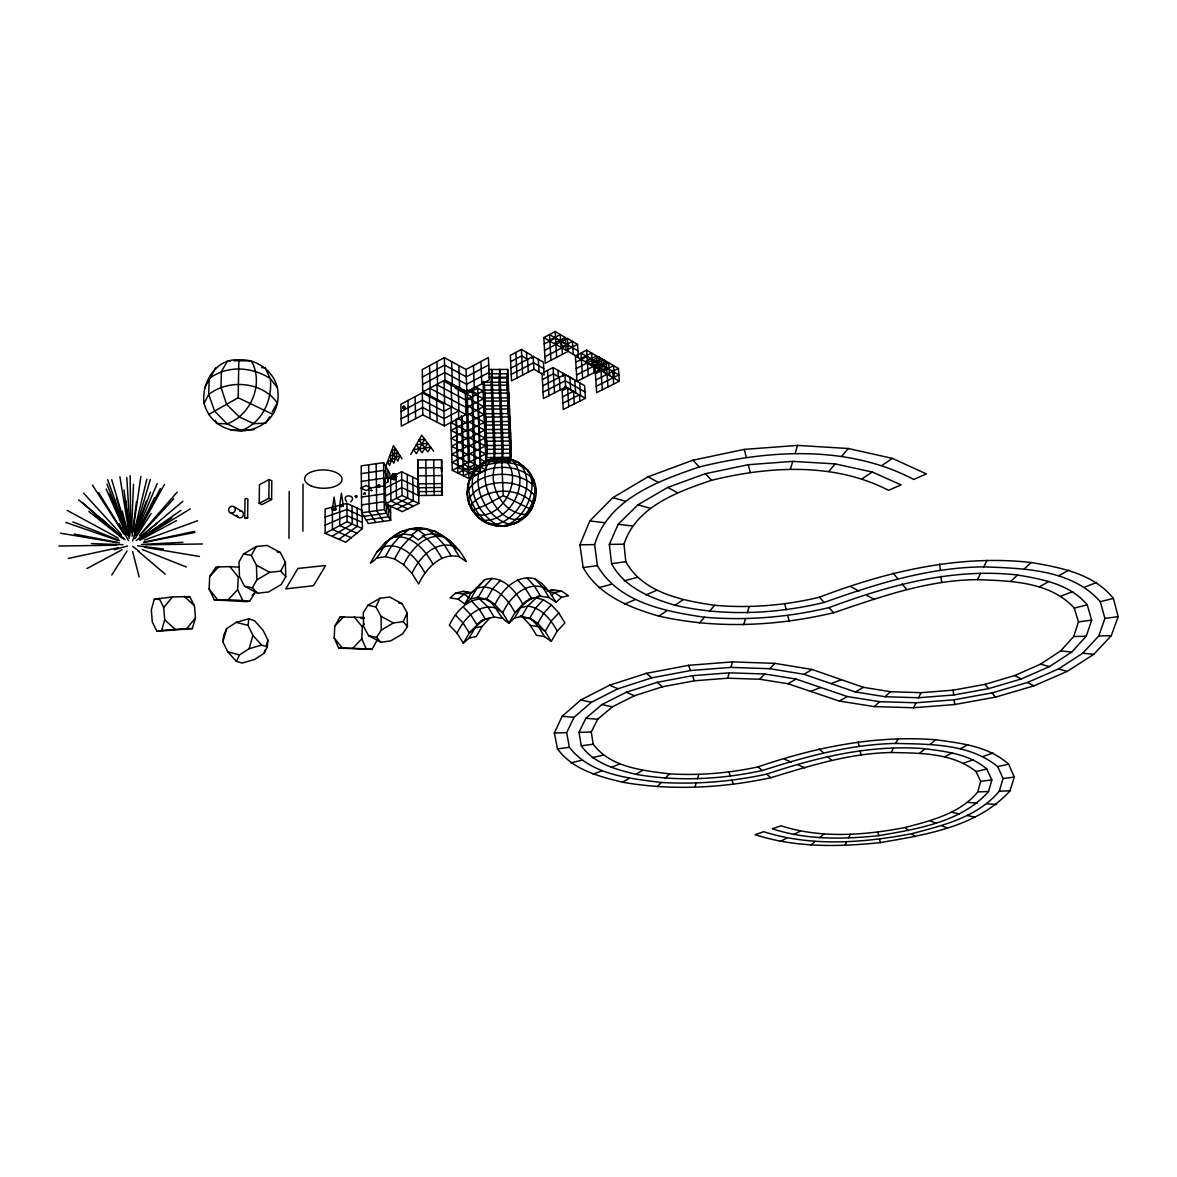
<?xml version="1.0" encoding="UTF-8"?>
<svg xmlns="http://www.w3.org/2000/svg" width="1177" height="1177" viewBox="0 0 1177 1177"><rect width="100%" height="100%" fill="white"/><g stroke="black" fill="none" stroke-linecap="round" stroke-linejoin="round"><path stroke-width="1.5" d="M426.368 495.429L425.78 459.883M302.886 531.254L303.048 484.174M288.954 538.316L289.248 491.397M277.404 387.792C285.849 435.711 216.024 447.51 204.077 403.27C201.164 382.702 216.127 358.088 238.857 359.868C256.409 358.691 273.299 370.534 277.404 387.792L270.269 378.538L265.031 367.695L261.529 367.651M434.254 495.34L433.71 459.81M259.19 503.388L268.871 498.312L269.077 479.569L271.813 480.805L271.607 499.534L261.941 504.595L259.19 503.388L259.44 484.689L269.077 479.569M441.463 471.55L441.625 459.736L417.85 459.942L418.1 479.657M441.802 471.609L441.861 467.666L418.026 467.887M247.597 517.733L247.891 499.18L246.346 498.504L245.037 499.033L244.698 517.777L247.597 517.733L244.698 517.777M442.14 495.252L442.317 483.6L418.409 483.85L418.468 495.517L442.14 495.252L441.963 488.896M417.85 459.942L418.88 503.432L402.343 511.642L385.482 503.83L385.217 478.45M387.969 481.746L387.939 477.479M131.471 532.71L133.531 484.247M377.184 640.111L372.02 649.38L338.667 648.086L334.194 638.008L334.739 626.179L340.094 616.983L364.252 617.484M372.02 649.38L366.194 648.924L361.81 638.802L362.354 626.9L364.105 623.825M249.612 601.27L242.8 600.535L237.636 589.618L238.24 577.054L229.839 566.623L215.935 567.064L209.712 576.539L209.109 589.044L214.361 599.902L246.361 601.668L249.612 601.27L255.644 591.707L252.158 595.444M488.573 369.504L507.699 369.446L511.304 449.158L510.45 461.413L486.322 461.634L486.94 449.364L484.277 382.098M510.45 461.413L506.89 382.245L507.699 369.446M238.857 359.868L238.151 397.738L208.564 414.539M510.082 453.366L510.936 441.051L486.616 441.243L486.013 453.572L511.024 453.277L507.419 373.742L488.367 373.8M500.755 458.088C472.933 456.499 456.441 493.752 475.125 513.878C491 535.638 532.195 526.737 534.123 499.033M471.447 506.816L469.343 504.256L467.004 492.457C478.053 469.52 519.292 469.005 535.182 487.322C534.991 501.902 527.355 516.629 514.467 523.868L508.92 524.148L502.358 526.163L496.253 524.324L490.059 524.192L479.157 518.027L472.021 509.921L468.358 500.093C479.333 478.053 518.91 477.509 534.505 495.149L535.241 499.328L531.724 509.2L529.385 511.877M267.282 646.85L267.915 640.156L263.089 630.298L254.512 620.691L248.803 618.793L236.268 622.324L226.734 628.533L223.748 635.109L222.88 641.789L227.691 651.793L236.43 661.4L242.212 663.063L254.644 659.414L264.104 653.294L267.282 646.85L261.632 645.084L252.952 635.403L248.082 625.414L248.803 618.793M132.074 536.168L136.473 501.696M339.682 505.727L341.418 493.31L343.287 505.683M332.326 509.479L334.077 497.077L335.916 509.435M132.942 531.268L140.857 476.553M387.998 481.658L387.836 470.064M134.104 531.916L146.831 479.186M977.793 791.871L980.676 781.322L975.954 771.509C952.325 752.618 919.928 753.162 891.195 752.515C849.765 753.206 810.144 765.741 770.891 777.717C722.251 788.134 671.729 790.767 622.589 782.234C598.799 776.423 572.713 769.714 557.515 748.866L554.338 733.021L562.12 716.322L580.85 699.962L609.583 685.22L646.394 673.332L688.516 665.329L732.535 661.901L774.863 663.357L812.071 669.478L863.403 687.324L890.518 691.723L921.047 692.679L953.164 690.163L985.017 684.352L1014.736 675.524L1040.527 664.166L1060.668 650.896L1073.704 636.507L1078.456 621.897L1074.263 608.068C1050.061 581.57 1010.778 580.879 977.425 579.658C927.505 579.908 880.337 596.96 833.669 612.731C776.511 626.223 716.44 629.151 658.914 616.13C629.769 607.597 598.769 595.503 583.174 567.579L579.908 544.833L589.78 520.955L612.864 497.636L648.041 476.788L693.003 460.192L744.261 449.393L797.535 445.392L848.308 448.511L892.387 458.383L926.431 473.948L913.705 479.451C848.043 444.832 769.287 449.746 699.256 466.975C658.458 480.907 608.229 498.989 594.635 544.613L597.372 565.622C618.955 602.742 665.299 611.496 704.42 617.219C746.189 620.779 788.207 617.337 828.961 607.626C889.091 585.263 952.84 567.564 1017.605 575.023C1042.616 579.246 1070.173 584.263 1087.254 604.875L1091.668 620.147L1086.239 636.242L1071.747 652.043L1049.501 666.579L1021.165 678.997L988.562 688.648L953.679 695.004L918.516 697.74L885.075 696.725L855.311 691.944L804.009 674.289L769.758 668.698L730.888 667.403L690.487 670.537L651.808 677.864L617.94 688.766L591.413 702.272L574.023 717.308L566.652 732.683L569.403 747.321C590.825 774.966 629.004 778.394 661.239 782.455C696.578 784.485 732.02 781.631 766.624 774.142C817.588 757.105 870.921 744.32 925.034 748.749C946.558 751.559 969.789 754.236 986.797 769.067L991.858 779.924L988.548 791.533C961.285 822.355 917.236 828.917 878.733 835.67C843.276 839.333 806.554 840.098 772.318 828.755L780.998 825.783C821.06 838.701 864.315 835.332 905.054 827.534C931.022 820.634 960.02 813.645 977.793 791.871L988.548 791.533M154.334 599.181L151.318 609.877L152.304 622.015L156.924 631.313L192.307 628.592L195.456 617.954L194.47 605.802L189.703 596.607L172.519 596.945L154.334 599.181L158.63 599.373M156.924 631.313L161.632 630.504L164.706 619.779L163.721 607.509L159.027 598.225M236.43 661.4L239.505 654.927L249.083 648.718L252.952 635.403M264.104 653.294L265.06 650.013M266.488 645.084L267.915 640.156M222.88 641.789L226.734 628.533M134.855 531.798L150.376 479.333M999.288 791.179L1003.069 778.512L997.699 766.624C969.48 743.511 930.301 744.276 895.726 743.423C849.912 744.379 805.657 756.62 762.313 770.538C720.854 779.454 677.775 781.719 635.889 774.319C615.88 769.331 593.797 763.623 581.306 745.777L578.966 732.344L585.866 718.279L601.918 704.567L626.223 692.267L657.163 682.351L692.429 675.686L729.269 672.832L764.712 673.994L796.005 679.041L847.278 696.534L879.675 701.683L916.015 702.772L954.194 699.785L992.079 692.9L1027.521 682.454L1058.432 668.977L1082.766 653.191L1098.759 635.977L1104.909 618.396L1100.304 601.668C1071.614 569.182 1023.946 568.432 983.795 566.858C928.55 567.373 875.717 584.057 824.194 602.462C775.408 614.056 724.09 616.571 674.995 605.258C650.469 597.931 624.251 587.558 611.599 563.665L609.333 544.407L618.146 524.295L637.949 504.801L667.712 487.44L705.435 473.669L748.263 464.709L792.739 461.369L835.184 463.9L872.216 472.006L901.067 484.895L888.517 490.309C834.155 462.252 769.361 466.151 711.541 480.29C677.525 491.765 636.095 506.64 624.001 544.186L625.826 561.709C643.201 593.076 682.072 600.432 714.586 605.302C749.72 608.377 785.103 605.464 819.383 597.239C886.722 571.448 958.784 554.382 1031.243 562.503C1060.815 567.623 1093.595 573.611 1113.398 598.446L1118.15 616.645L1111.25 635.698L1093.757 654.324L1067.289 671.361L1033.847 685.882L995.551 697.108L954.694 704.523L913.529 707.745L874.334 706.597L839.319 701.08L788.06 683.763L759.709 679.232L727.651 678.202L694.356 680.792L662.46 686.794L634.432 695.739L612.334 706.847L597.681 719.265L591.251 732.02L593.208 744.232C610.686 767.581 642.657 770.405 669.433 773.877C699.123 775.614 728.916 773.215 757.973 766.889C815.014 747.336 875.173 735.022 935.7 739.759C961.123 743.173 988.709 746.306 1008.63 764.167L1014.28 777.1L1010.013 790.841C977.498 826.842 925.755 834.743 880.249 842.614C838.568 846.94 795.417 847.793 755.119 834.655L763.696 831.712C811.571 846.91 863.153 842.967 911.778 833.684C943.012 825.489 977.66 817.044 999.288 791.179L1010.013 790.841M694.871 787.398L696.151 783.132M697.446 778.821L698.755 774.466M727.651 678.202L729.269 672.832M730.888 667.403L732.535 661.901M743.687 624.796L745.468 618.837M747.277 612.82L749.102 606.729M790.385 469.196L792.739 461.369M795.122 453.425L797.535 445.392M467.828 484.821C470.197 476.685 474.154 467.652 482.658 464.488M387.91 481.717L385.129 483.32L384.864 479.157M134.119 535.947L146.492 500.608M534.902 494.605L535.947 491.692L535.182 487.322M533.74 503.491C545.966 474.581 509.597 446.024 483.894 462.517L480.334 466.798L474.655 470.756C466.96 490.412 478.862 513.996 496.253 524.324C520.543 518.439 537.963 481.246 518.454 462.208L506.698 458.03L490.853 460.281C471.491 478.421 504.712 539.051 528.223 513.216M385.512 467.416L393.456 445.656L402.063 458.898M134.796 534.564L150.465 492.074M132.501 540.964L138.548 525.266M136.252 532.607L157.232 483.541M368.592 635.683L376.581 637.419L381.304 630.078L393.383 622.957L403.284 621.647L407.154 612.937L402.063 603.654L389.837 597.048L379.936 598.24L367.915 605.316L363.266 612.702L363.575 626.341L368.592 635.683L380.862 642.259L390.72 640.891L402.652 633.859L407.419 626.591L407.154 612.937M473.022 473.845L474.066 471.565L476.553 470.388M381.304 630.078L381.01 616.307L375.919 606.905L379.936 598.24M501.314 458.088C526.016 471.021 505.786 516.806 479.48 515.085L475.287 513.304L471.227 506.551L472.286 503.138C488.499 488.323 516.306 486.41 532.342 502.432L532.946 505.816L529.091 512.628L525.501 514.511C500.475 513.584 485.159 480.01 497.636 459.824L511.936 460.089C531.842 479.613 511.583 521.455 484.321 520.249C473.904 510.185 466.43 495.267 469.123 480.569C484.689 463.929 518.439 462.267 533.74 479.892L534.476 484.115L532.284 479.333M204.489 388.101L215.7 367.827M392.824 473.919L396.649 476.332L392.824 473.919L391.514 476.538L392.824 474.11M844.851 845.439L846.675 841.776M848.514 838.068L850.382 834.331M891.195 752.515L893.446 747.998M895.726 743.423L898.036 738.803M913.529 707.745L916.015 702.772M918.516 697.74L921.047 692.679M977.425 579.658L980.588 573.302M983.795 566.858L987.047 560.355M135.752 535.388L154.555 497.739M136.9 533.578L160.396 488.514M204.077 403.27L208.726 394.486L209.123 378.759C226.793 364.973 252.055 366.709 270.269 378.538C272.799 399.812 262.133 422.778 241.359 430.547L230.515 429.855M244.492 586.205L252.319 587.779L256.88 579.849L269.695 572.331L280.656 571.154L285.378 562.209L280.273 552.499L267.179 545.437L256.218 546.511L243.477 553.984L239.005 561.959L239.461 576.436L244.492 586.205L257.631 593.223L268.547 591.972L281.185 584.542L285.79 576.686L285.378 562.209M256.88 579.849L256.439 565.21L251.334 555.397L256.218 546.511M136.738 534.549L164.53 484.365M272.211 412.009L277.257 402.902C262.324 381.628 228.838 378.714 208.726 394.486L214.655 411.185L227.043 423.882L241.359 430.547L254.114 429.693M269.562 416.761L266.017 423.102L253.688 423.705L239.387 416.952L226.602 404.402L221.011 387.41L221.379 371.638L227.529 360.927L230.751 360.839M432.901 564.21C425.206 549.482 409.876 532.578 391.5 537.874L384.894 542.847L376.802 551.969L370.387 563.15C380.612 557.618 382.363 544.804 391.5 537.874C398.782 531.268 408.301 528.708 417.864 527.708C438.859 528.458 456.926 543.612 466.342 561.65L459.413 556.824L452.704 545.937L444.42 537.139C425.853 532.328 410.817 549.556 403.652 564.68L411.935 573.302L418.629 584.013C425.75 568.903 440.934 551.822 459.413 556.824M377.052 558.089L385.365 556.647L391.72 545.584L399.753 536.55L404.255 533.461M385.365 556.647L394.516 558.943L400.842 547.908L408.86 538.934L413.348 535.873M410.685 454.469L421.734 435.225L433.666 451.174M411.935 573.302C419.086 558.192 434.181 541.052 452.704 545.937L459.604 550.733M527.222 600.461L520.572 607.67L514.54 618.057L508.935 623.074L502.653 612.879L494.958 604.713L488.293 599.99C470.829 594.841 456.073 610.819 449.364 625.222L457.059 633.211L463.311 643.231L469.034 638.199L474.964 627.974L482.526 619.72M455.955 592.914L464.047 594.164L471.55 592.634L463.473 591.384L455.955 592.914L450.011 597.872L458.103 599.167L464.768 603.978L470.932 593.296L484.703 579.687C501.726 574.141 515.747 590.692 522.779 604.198L514.996 612.643L508.935 623.074C498.268 617.675 496.267 603.757 485.498 598.21M464.768 603.978L470.697 598.931L476.847 588.309L484.703 579.687M457.059 633.211C463.753 618.793 478.553 602.918 495.973 608.126L502.653 612.879C509.538 598.019 524.824 582.056 542.715 587.161L549.659 591.899L556 602.3L561.458 597.298L568.491 595.753L561.532 591.045L553.161 589.809L547.879 590.942M470.697 598.931L478.2 597.372L484.321 586.793L492.148 578.216M478.2 597.372L486.542 599.373L492.633 588.838L500.446 580.305M463.311 643.231L469.255 632.961L481.393 620.72M483.968 619.396L489.72 618.116L482.173 626.326L476.273 636.507L469.034 638.199M514.54 618.057L521.676 616.439L527.679 606.096L538.345 595.856M521.676 616.439L529.65 618.322L535.638 608.009L543.347 599.682L551.395 604.934L558.795 612.923L564.901 622.942L557.207 631.166L551.263 641.391L544.554 636.639L538.463 626.694L531.048 618.778L522.985 617.469L520.293 615.748M391.867 476.288L391.912 478.921L394.148 479.981L396.325 478.877L394.104 477.803L394.207 475.17M111.756 575.009L127.028 551.116M134.899 538.816L151.112 513.466M470.226 478.362L471.742 476.111M365.179 494.311L365.15 492.957M521.646 518.115L519.086 521.426L512.127 523.53M161.632 630.504L186.775 628.533L195.456 617.954M163.721 607.509L172.519 596.945M699.418 623.074L704.42 617.219M709.481 611.29L714.586 605.302M828.755 471.447L835.184 463.9M841.717 456.249L848.308 448.511M140.225 534.387L177.168 492.148M209.712 576.539L219.025 566.446M139.445 535.844L173.769 498.798M214.361 599.902L228.25 599.726L237.636 589.618M551.395 604.934L543.7 613.217L537.727 623.486L545.157 631.416L551.263 641.391M558.795 612.923L551.101 621.191L545.157 631.416L538.463 626.694L530.4 625.37L522.985 617.469M334.739 626.179L343.728 616.689M338.667 648.086L352.762 648.292L361.81 638.802M657.193 786.707L661.239 782.455M665.314 778.188L669.433 773.877M759.709 679.232L764.712 673.994M769.758 668.698L774.863 663.357M385.173 478.421L387.571 477.215M874.334 706.597L879.675 701.683M885.075 696.725L890.518 691.723M1010.896 581.188L1017.605 575.023M1024.387 568.8L1031.243 562.503M551.219 595.533L554.499 592.561L561.532 591.045M526.119 601.241L522.779 604.198L531.592 598.563L540.626 596.253L549.026 597.519L556 602.3M470.932 593.296L476.847 588.309C493.84 582.659 507.964 599.108 514.996 612.643L520.572 607.67L527.679 606.096C541.567 607.685 551.042 619.632 557.207 631.166M141.446 536.168L182.862 501.284M810.879 845.042L815.22 841.393M819.589 837.7L823.988 833.993M919.781 753.192L925.034 748.749M930.345 744.276L935.7 739.759M458.103 599.167L464.047 594.164L469.373 597.99M136.267 540.552L156.953 523.279M362.236 511.892L362.413 528.591L345.758 542.303L325.19 533.313L325.146 508.994L346.906 503.403L362.222 510.377M451.321 541.906L442.214 535.976L433.136 533.549L424.926 534.888L418.394 539.919L411.509 535.064L403.093 533.961L393.927 536.653L384.894 542.847M411.509 535.064L418.056 530.077L426.265 528.767L433.136 533.549M376.802 551.969L383.437 546.952C401.769 541.538 417.217 558.339 424.912 573.096M403.093 533.961L409.64 529.003L418.056 530.077L424.926 534.888M393.927 536.653L400.518 531.695L405.447 530.915M350.731 501.873C358.043 494.767 340.462 493.237 346.524 501.505M338.947 539.331L357.308 526.31L357.146 508.067M484.159 463.444L487.146 461.34M141.108 537.963L180.934 510.377M658.914 616.13L666.918 610.716M674.995 605.258L683.146 599.74M862.285 478.715L872.216 472.006M882.25 465.224L892.387 458.383M139.298 539.507L171.813 518.071M549.659 591.899L541.979 583.557L535.035 578.849C517.1 573.802 501.858 589.854 494.958 604.713L486.542 599.373M502.255 618.308L494.149 616.969L485.424 619.176L476.862 624.678L470.609 614.615L462.944 606.567M332.091 536.329L352.188 524.015L352.041 505.742M142.8 537.786L190.277 508.905M622.589 782.234L629.209 778.291M635.889 774.319L642.613 770.317M788.06 683.763L796.005 679.041M804.009 674.289L812.071 669.478M530.739 509.229L503.212 495.635L485.557 505.154L473.757 509.935M839.319 701.08L847.278 696.534M855.311 691.944L863.403 687.324M1039.468 586.837L1049.134 581.32M1058.888 575.744L1068.731 570.139M422.778 391.912L445.024 380.039L466.828 391.72L489.323 379.877L488.411 357.543L466.033 369.49L444.347 357.631L422.234 369.622L422.778 391.912L466.077 414.613L465.312 392.662L443.994 381.26L444.656 403.387M422.411 377.023L444.568 365.076L466.298 376.875L488.72 364.958M422.602 384.452L444.788 372.55L466.563 384.276L489.029 372.403M86.921 568.565L122.025 549.777M139.931 540.199L176.506 520.617M444.303 425.897L443.655 404.049L422.263 392.853L400.871 404.27L401.298 426.192L422.823 414.878L444.303 425.897L467.902 413.613L484.409 422.278L467.313 431.047L450.762 422.499L452.262 470.3L468.976 478.553L486.278 469.976L483.188 391.058L475.022 386.644M402.814 406.83L404.241 407.11L404.27 408.404L402.961 408.184L402.814 406.83C405.491 405.065 402.622 409.714 404.005 406.3M403.917 407.389L405.006 406.815L405.035 408.125L403.829 408.64L403.902 406.242M401.004 411.553L422.455 400.165L443.861 411.303L451.056 407.536L451.527 422.16M531.783 358.485L531.621 355.307L521.411 349.481L510.332 355.351L511.509 380.877L533.887 369.21L544.127 374.992L543.436 362.178L533.225 356.337L510.921 368.077M568.123 351.334L545.245 363.266L543.848 337.564L555.176 331.561L565.328 337.549L566.093 350.334L577.51 344.375L578.319 357.278L568.123 351.334L567.358 338.373L544.554 350.378M325.19 533.313L347.038 521.72L362.413 528.591M458.265 386.718L455.425 388.219L460.928 391.161L463.767 389.661M401.151 418.865L422.631 407.507L444.082 418.6L458.53 411.067L458.78 418.394M548.953 340.536L560.267 334.562L561.017 347.377L572.449 341.374L573.228 354.306M510.627 361.707L521.72 355.851L526.84 358.75L526.531 352.394M544.201 343.964L555.544 337.976L565.71 343.934M565.328 337.549L554.029 343.493L543.848 337.564M462.796 392.265L467.063 390.014L483.482 398.826L466.489 407.669M510.656 524.309L507.684 525.884L496.414 526.031L492.545 524.368M466.401 394.089L477.744 388.13L480.746 467.195L463.444 475.817L461.399 415.687M511.215 374.463L533.549 362.766L543.789 368.578M544.907 356.808L567.741 344.846M483.188 391.058L466.21 399.945L468.976 478.553M543.436 372.565L553.072 367.562L572.758 378.803M576.171 368.636L598.843 356.955L599.711 369.769L576.965 381.377L575.391 355.969L586.661 350.128L606.214 361.663L607.965 386.939M466.769 415.437L483.791 406.609L467.343 397.841M580.335 358.853L591.59 353.026L592.414 365.709L603.786 359.868L604.654 372.653M542.391 379.553L553.425 373.859L558.398 376.669L558.03 370.387M575.788 362.295L587.058 356.469L606.655 367.96L595.415 373.683M585.249 361.722L596.489 355.925L597.327 368.578L608.686 362.766L609.568 375.522M542.729 385.865L564.916 374.433L584.601 385.688L585.41 398.312L563.239 409.478L562.15 390.661L567.638 387.866L568.756 406.698M590.133 364.576L601.359 358.808L602.227 371.432L613.57 365.65L614.468 378.376M780.351 841.408L786.972 837.995M793.636 834.552L800.36 831.094M944.543 756.84L952.355 752.809M960.226 748.763L968.141 744.673M543.068 392.176L565.284 380.789L585.013 391.985M576.568 374.992L599.284 363.355M575.391 355.969L595.003 367.415L606.214 361.663M394.957 473.993C397.046 473.831 394.28 473.845 394.972 475.096L396.575 476.45M394.972 475.096L396.031 475.817L395.781 473.978L395.178 474.552M585.41 398.312L565.651 387.145L543.406 398.517L542.053 373.286M387.851 478.759L390.573 477.362L390.985 501.064L407.83 508.92M418.321 479.819L401.578 471.742L396.075 474.566L396.502 498.298L413.348 506.184M393.368 476.273C392.897 480.907 394.575 475.125 392.603 476.67L392.632 478.553M392.338 477.244L392.353 478.186L393.78 478.303M377.832 485.41L379.185 485.66L379.2 486.91L377.964 486.719L378.847 484.895L379.406 486.807L378.553 485.159M395.413 476.67L395.428 477.612L394.751 476.347L395.516 476.611M394.766 477.288L395.428 477.612M391.912 478.921L394.104 477.803M378.891 485.91L379.891 485.395L379.921 486.645L378.803 487.116L378.847 484.895M378.567 486.41L377.964 486.719M562.503 396.914L573.523 391.323L574.288 403.917M595.827 379.98L618.425 368.504L619.337 381.216L596.665 392.632L595.003 367.415M385.232 488.014L401.74 479.642L418.512 487.661M562.871 403.181L579.437 394.795L579.834 401.107M596.253 386.291L618.881 374.86L593.149 359.897L593.988 372.682M385.365 495.914L401.887 487.558L418.688 495.532M385.482 503.83L402.048 495.517L418.88 503.432M452.262 470.3L469.608 461.59L486.278 469.976M391.132 506.448L407.683 498.165L407.183 474.449M396.752 509.053L413.289 500.813L412.774 477.141M325.176 525.177L346.994 515.6L362.354 522.5M624.531 604.184L635.197 599.579M645.923 594.944L656.737 590.295M593.179 774.157L602.065 770.773M611.01 767.375L619.999 763.947M810.629 691.385L820.81 687.5M831.065 683.602L841.393 679.673M1061.051 596.062L1072.865 591.575M1084.738 587.043L1096.699 582.497M144.388 540.111L197.604 520.72M325.161 517.071L346.95 509.494L362.281 516.423M963.683 763.108L973.394 759.783M983.163 756.428L992.991 753.059M413.304 529.047L417.864 527.708L422.396 528.929M249.083 648.718L261.632 645.084M114.257 549.703L127.528 545.966M598.607 587.735L611.393 584.292M624.222 580.85L637.125 577.377M547.173 591.34L553.161 589.809M1074.263 608.068L1087.254 604.875M1100.304 601.668L1113.398 598.446M570.904 762.843L581.6 760.268M592.34 757.679L603.11 755.09M482.173 626.326L474.964 627.974L469.255 632.961L463.017 622.913L455.322 614.909M975.954 771.509L986.797 769.067M997.699 766.624L1008.63 764.167M528.326 599.255L535.417 597.725L543.347 599.682M68.295 558.428L118.347 547.702M143.579 542.288L194.44 531.386M186.51 597.225L189.703 596.607M143.947 542.45L194.941 532.416M390.014 478.348L389.925 473.728L383.584 462.664L361.207 465.871L361.677 512.789L368.298 523.5L390.72 520.337L390.484 506.257M361.28 473.625L383.702 470.403L387.954 477.774M361.368 481.393L383.82 478.186L385.247 480.643M361.516 497.032L384.07 493.84L385.497 496.267M361.604 504.904L384.188 501.696L390.587 512.495M361.677 512.789L384.305 509.597L390.72 520.337M363.899 516.379L386.453 513.201L386.277 502.182M366.106 519.954L388.601 516.777L388.395 504.227M583.174 567.579L597.372 565.622M611.599 563.665L625.826 561.709M1078.456 621.897L1091.668 620.147M1104.909 618.396L1118.15 616.645M557.515 748.866L569.403 747.321M581.306 745.777L593.208 744.232M980.676 781.322L991.858 779.924M1003.069 778.512L1014.28 777.1M141.564 544.451L182.935 542.303M233.973 360.736L251.348 360.868C264.163 383.437 251.231 415.069 227.043 423.882L216.671 423.426L215.244 420.263M554.338 733.021L566.652 732.683M578.966 732.344L591.251 732.02M1073.704 636.507L1086.239 636.242M1098.759 635.977L1111.25 635.698M579.908 544.833L594.635 544.613M609.333 544.407L624.001 544.186M58.85 546.025L116.582 545.201M145.286 544.804L202.385 543.98M488.646 460.295L491.442 460.266M418.423 487.764L442.258 487.513L441.625 459.736M418.438 491.648L442.199 491.383L442.081 475.611L418.218 475.861L418.276 487.572M486.94 449.364L511.304 449.158M488.882 377.346L508.052 377.287L507.243 390.028L483.512 390.146L483.894 381.657L486.734 453.483M491.324 378.067L507.155 378.008L510.73 457.353L486.528 457.573L483.512 381.216M506.89 382.245L483.203 382.348L486.322 461.634M186.775 628.533L192.307 628.592M361.015 618.337L364.458 618.425M91.423 543.583L122.908 544.716M352.762 648.292L366.194 648.924M228.25 599.726L242.8 600.535M229.839 566.623L238.916 567.182M967.759 802.39L977.381 803.097M986.988 803.788L996.551 804.479M562.12 716.322L574.023 717.308M585.866 718.279L597.681 719.265M1060.668 650.896L1071.747 652.043M1082.766 653.191L1093.757 654.324M340.094 616.983L343.051 617.278M589.78 520.955L603.992 522.632M618.146 524.295L632.226 525.957M137.621 545.819L163.5 548.982M431.974 530.783L435.328 531.224L442.214 535.976M549.468 591.81L554.499 592.561L561.458 597.298M60.336 533.181L116.994 542.671M144.815 547.32L199.428 556.456M544.554 636.639L536.477 635.271L530.4 625.37M277.11 551.939L280.273 552.499M243.477 553.984L251.334 555.397M74.342 534.034L119.524 542.788M398.841 603.021L402.063 603.654M367.915 605.316L375.919 606.905M951.443 812.218L959.387 813.866M967.288 815.514L975.144 817.132M580.85 699.962L591.413 702.272M601.918 704.567L612.334 706.847M463.473 591.384L468.49 592.59M236.268 622.324L248.082 625.414M227.691 651.793L239.505 654.927M1040.527 664.166L1049.501 666.579M1058.432 668.977L1067.289 671.361M612.864 497.636L625.458 501.24M637.949 504.801L650.337 508.346M491.25 523.809L484.689 521.882L482.585 519.719M65.721 522.397L117.891 540.478M521.249 465.18L523.853 466.21M72.856 521.941L119.554 540.478M142.24 549.482L186.349 567.005M272.402 414.157L238.151 397.738M609.583 685.22L617.94 688.766M626.223 692.267L634.432 695.739M784.368 759.15L791.282 762.063M798.138 764.962L804.936 767.845M930.08 820.766L935.892 823.223M941.659 825.666L947.382 828.078M351.276 537.757L332.444 529.459L332.37 507.14M268.871 498.312L271.607 499.534M356.837 533.181L339.726 525.589L339.623 505.271M394.045 475.17L396.649 476.332M403.579 406.536L404.491 408.301L403.608 407.845M404.035 407.61L402.961 408.184M457.426 418.232L467.034 423.22L484.1 414.422L467.622 405.712M465.812 407.271L429.929 388.322L430.12 395.766M465.562 399.945L436.991 384.776L437.417 399.591M462.296 391.897L471.845 396.987L474.728 475.714L458.03 467.401L456.455 419.542M469.329 389.646L477.509 394.03L480.496 472.845L463.797 464.503L462.164 416.584M381.01 616.307L393.383 622.957M256.439 565.21L269.695 572.331M648.041 476.788L657.928 482.143M667.712 487.44L677.378 492.677M851.118 586.852L858.989 591.119M866.787 595.341L874.526 599.534M1014.736 675.524L1021.165 678.997M1027.521 682.454L1033.847 685.882M67.163 510.377L118.274 538.124M564.931 386.468L568.623 388.557M569.845 389.249L573.523 391.323M229.971 512.628L238.195 517.306M233.958 506.757L242.153 511.48M555.912 344.405L566.093 350.334M587.47 362.825L619.337 381.216M559.663 340.521L549.512 334.562L550.939 360.294M577.907 350.805L561.62 341.389L562.371 354.336M567.358 338.373L577.51 344.375M598.843 356.955L618.425 368.504M394.516 558.943L403.652 564.68M477.421 596.945L487.896 606.832L494.149 616.969M529.65 618.322L537.727 623.486L531.048 618.778M422.381 535.741L426.927 538.669L435.181 547.408L441.875 558.207M431.488 533.093L436.02 536.035L444.288 544.819L450.997 555.662M477.818 515.717L475.125 513.878L473.154 509.538M512.995 460.075L515.82 462.12M132.692 546.349L139.474 551.572M88.819 511.48L122.423 538.213M646.394 673.332L651.808 677.864M657.163 682.351L662.46 686.794M757.973 766.889L762.313 770.538M766.624 774.142L770.891 777.717M94.66 514.158L123.85 538.978M137.959 550.968L165.236 574.155M78.697 499.872L120.628 536.094M82.375 502.432L121.187 536.447M101.781 518.954L125.012 539.699M164.706 619.779L175.138 629.254M819.207 748.925L823.341 752.706M827.416 756.443L831.477 760.151M905.054 827.534L908.438 830.624M911.778 833.684L915.103 836.729M184.171 596.327L194.47 605.802M527.576 471.035L530.945 474.302M252.319 587.779L257.631 593.223M471.491 600.991L479.171 609.068L485.424 619.176M517.63 580.011L525.31 588.279L531.592 598.563M280.656 571.154L285.79 576.686M535.035 578.849L542.715 587.161L549.026 597.519M526.649 577.642L534.329 585.925L540.626 596.253M693.003 460.192L699.256 466.975M705.435 473.669L711.541 480.29M819.383 597.239L824.194 602.462M828.961 607.626L833.669 612.731M83.596 493.163L121.481 534.638M376.581 637.419L380.862 642.259M363.502 494.325L364.326 492.913M403.284 621.647L407.419 626.591M893.108 573.096L897.595 578.525M902.038 583.895L906.437 589.221M985.017 684.352L988.562 688.648M992.079 692.9L995.551 697.108M354.189 616.939L362.354 626.9M334.194 638.008L342.301 647.983M209.109 589.044L217.436 599.49M92.439 485.101L123.291 533.093M98.706 492.648L124.6 534.711M375.772 522.441L369.225 511.73L368.96 489.706M383.246 521.396L376.758 510.656L376.125 463.723M385.365 488.44L383.952 485.998L368.945 488.131L368.666 464.797M119.215 523.765L128.543 540.655M106.18 489.102L125.954 533.725M109.564 494.046L126.616 534.682M106.93 484.056L126.116 532.74M688.516 665.329L690.487 670.537M692.429 675.686L694.356 680.792M728.857 772.097L730.417 776.217M731.962 780.307L733.492 784.353M107.637 479.583L126.322 532.019M116.523 498.165L128.013 535.491M111.741 479.716L127.101 531.901M744.261 449.393L746.277 457.103M748.263 464.709L750.235 472.227M784.721 603.978L786.236 609.818M787.751 615.586L789.237 621.279M122.261 511.156L129.249 538.389M132.618 551.542L139.151 576.951M858.136 741.951L859.092 746.306M860.034 750.617L860.976 754.898M877.954 832.139L878.733 835.67M879.499 839.157L880.249 842.614M119.907 476.759L128.734 531.327M124.012 489.897L129.588 534.167M125.954 500.843L129.926 536.006M939.687 563.989L940.349 570.198M941.011 576.333L941.659 582.409M953.164 690.163L953.679 695.004M954.194 699.785L954.694 704.523M501.711 460.472L503.212 495.635M612.746 371.388L613.629 384.085M602.3 389.793L600.594 364.546L581.011 353.056L582.615 378.494M586.661 350.128L588.294 375.595M579.717 382.893L580.511 395.531M574.803 380.097L575.582 392.75M126.792 477.494L130.117 531.607M569.874 377.273L570.639 389.955M564.916 374.433L565.651 387.145M562.959 373.212L563.15 376.346M559.34 377.302L560.061 390.014M555.176 331.561L556.647 357.322M553.072 367.562L554.499 392.853M547.555 370.431L548.938 395.693M538.345 359.265L539.022 372.109M533.225 356.337L533.887 369.21M527.62 359.294L528.252 372.138M521.411 349.481L522.662 375.066M515.864 352.423L517.071 377.979M480.922 361.545L481.79 383.849M473.463 365.532L474.287 387.792M472.404 388.292L475.199 464.4L457.868 473.066L456.102 419.086M467.063 390.014L469.608 461.59M466.033 369.49L466.828 391.72M461.207 388.336L461.31 391.455M458.853 365.561L459.604 387.851M458.25 388.881L458.986 410.891M451.615 361.619L452.336 383.952M451.144 385.085L451.836 407.154M444.347 357.631L445.024 380.039M441.522 467.637L441.61 470.785M436.932 361.648L437.564 384.011M436.564 400.342L437.182 422.249M429.561 365.65L430.164 387.969M429.443 396.605L430.032 418.571M422.263 392.853L422.823 414.878M417.909 471.771L418.468 495.517M415.098 396.678L415.613 418.659M407.963 400.489L408.434 422.44M403.358 406.653L403.387 407.963M401.578 471.742L402.048 495.517M395.472 473.728L395.501 475.567M395.075 476.508L395.089 477.45M385.718 466.372L385.909 478.759M383.584 462.664L384.305 509.597M378.347 485.262L378.361 486.513M130.147 475.64L130.779 531.107M346.906 503.403L347.038 521.72M239.681 511.053A3.516 3.222 -54.9 0 1 243.462 513.613A3.516 3.222 -54.9 0 1 240.667 517.733A3.516 3.222 -54.9 0 1 236.886 515.173M484.409 385.247L483.821 397.958L507.596 397.855L508.405 385.159L484.409 385.247M484.718 393.162L484.13 405.815L507.949 405.697L508.773 393.044L484.718 393.162M485.027 401.092L484.438 413.701L508.302 413.568L509.126 400.974L485.027 401.092M485.351 409.066L484.747 421.616L508.655 421.469L509.479 408.934L485.351 409.066M485.66 417.07L485.056 429.561L509.008 429.399L509.847 416.908L485.66 417.07M485.983 425.088L485.38 437.535L509.361 437.358L510.215 424.926L485.983 425.088M486.307 433.151L485.689 445.539L509.729 445.347L510.583 432.974L486.307 433.151M491.765 369.49L491.103 382.304L494.369 461.561L495.076 449.29L491.765 369.49M499.739 369.475L499.004 382.275L502.417 461.487L503.197 449.231L499.739 369.475M532.107 483.232C532.151 499.622 523.471 516.188 508.92 524.148C486.498 517.527 472.154 488.69 480.334 466.798C495.414 461.472 514.746 459.81 528.017 470.241L530.783 475.964L532.107 483.232M355.263 496.356C356.793 500.372 358.308 493.325 355.263 496.356M370.799 490.441L371.873 490.5L370.799 490.441M395.604 448.952L389.631 465.298L387.498 461.972L399.9 455.573L397.914 461.046L391.47 451.085L395.604 448.952M397.752 452.248L393.765 463.179L389.484 456.529L397.752 452.248M430.679 447.172L427.913 451.997L418.983 440.021L424.706 439.198L416.423 453.645L413.451 449.643L430.679 447.172M427.692 443.185L422.175 452.821L416.217 444.832L427.692 443.185M297.84 568.476L285.82 588.883L313.465 585.734L325.617 565.504L297.84 568.476M468.181 421.528L451.012 430.385L467.593 438.889L484.718 430.149L468.181 421.528M468.461 429.487L451.262 438.315L467.857 446.76L485.027 438.05L468.461 429.487M365.944 485.527L360.912 488.102L366.194 490.559L371.211 487.999L365.944 485.527M468.755 437.461L451.512 446.26L468.137 454.675L485.336 445.995L468.755 437.461M469.034 445.48L451.762 454.248L468.417 462.605L485.645 453.954L469.034 445.48M469.314 453.513L452.012 462.252L468.696 470.565L485.969 461.943L469.314 453.513M310.581 485.66A18.7 9.166 0.8 0 0 341.565 481.349A18.7 9.166 0.8 0 0 317.893 470.27A18.7 9.166 0.8 0 0 310.581 485.66M340.256 506.331A1.795 0.868 0.3 0 0 343.243 505.904A1.795 0.868 0.3 0 0 340.962 504.874A1.795 0.868 0.3 0 0 340.256 506.331M332.9 510.082A1.795 0.853 0.4 0 0 335.872 509.656A1.795 0.853 0.4 0 0 333.591 508.626A1.795 0.853 0.4 0 0 332.9 510.082M232.457 513.054A3.546 3.251 -54.9 0 0 234.591 507.331A3.546 3.251 -54.9 0 0 228.838 508.699A3.546 3.251 -54.9 0 0 232.457 513.054"/></g></svg>
